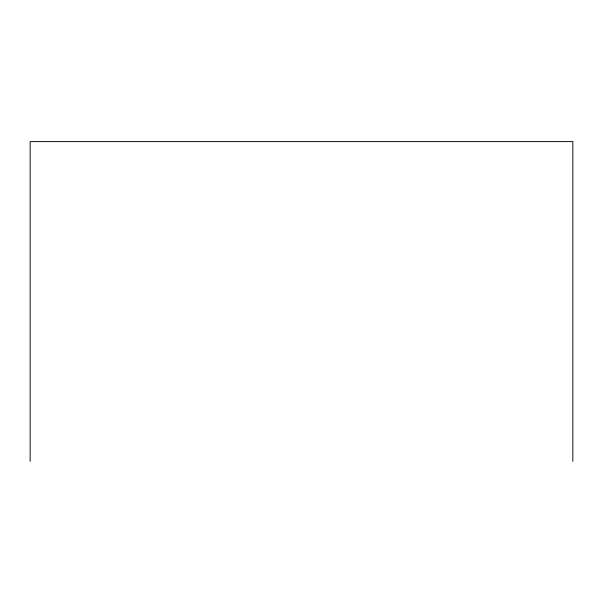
<?xml version="1.0" encoding="UTF-8"?>
<svg xmlns="http://www.w3.org/2000/svg" width="603" height="603" viewBox="0 0 603 603"><rect width="100%" height="100%" fill="white"/><g stroke="black" fill="none" stroke-linecap="round" stroke-linejoin="round"><path stroke-width="0.9" d="M572.85 461.393L572.85 141.607L30.15 141.607L30.15 461.393"/></g></svg>
